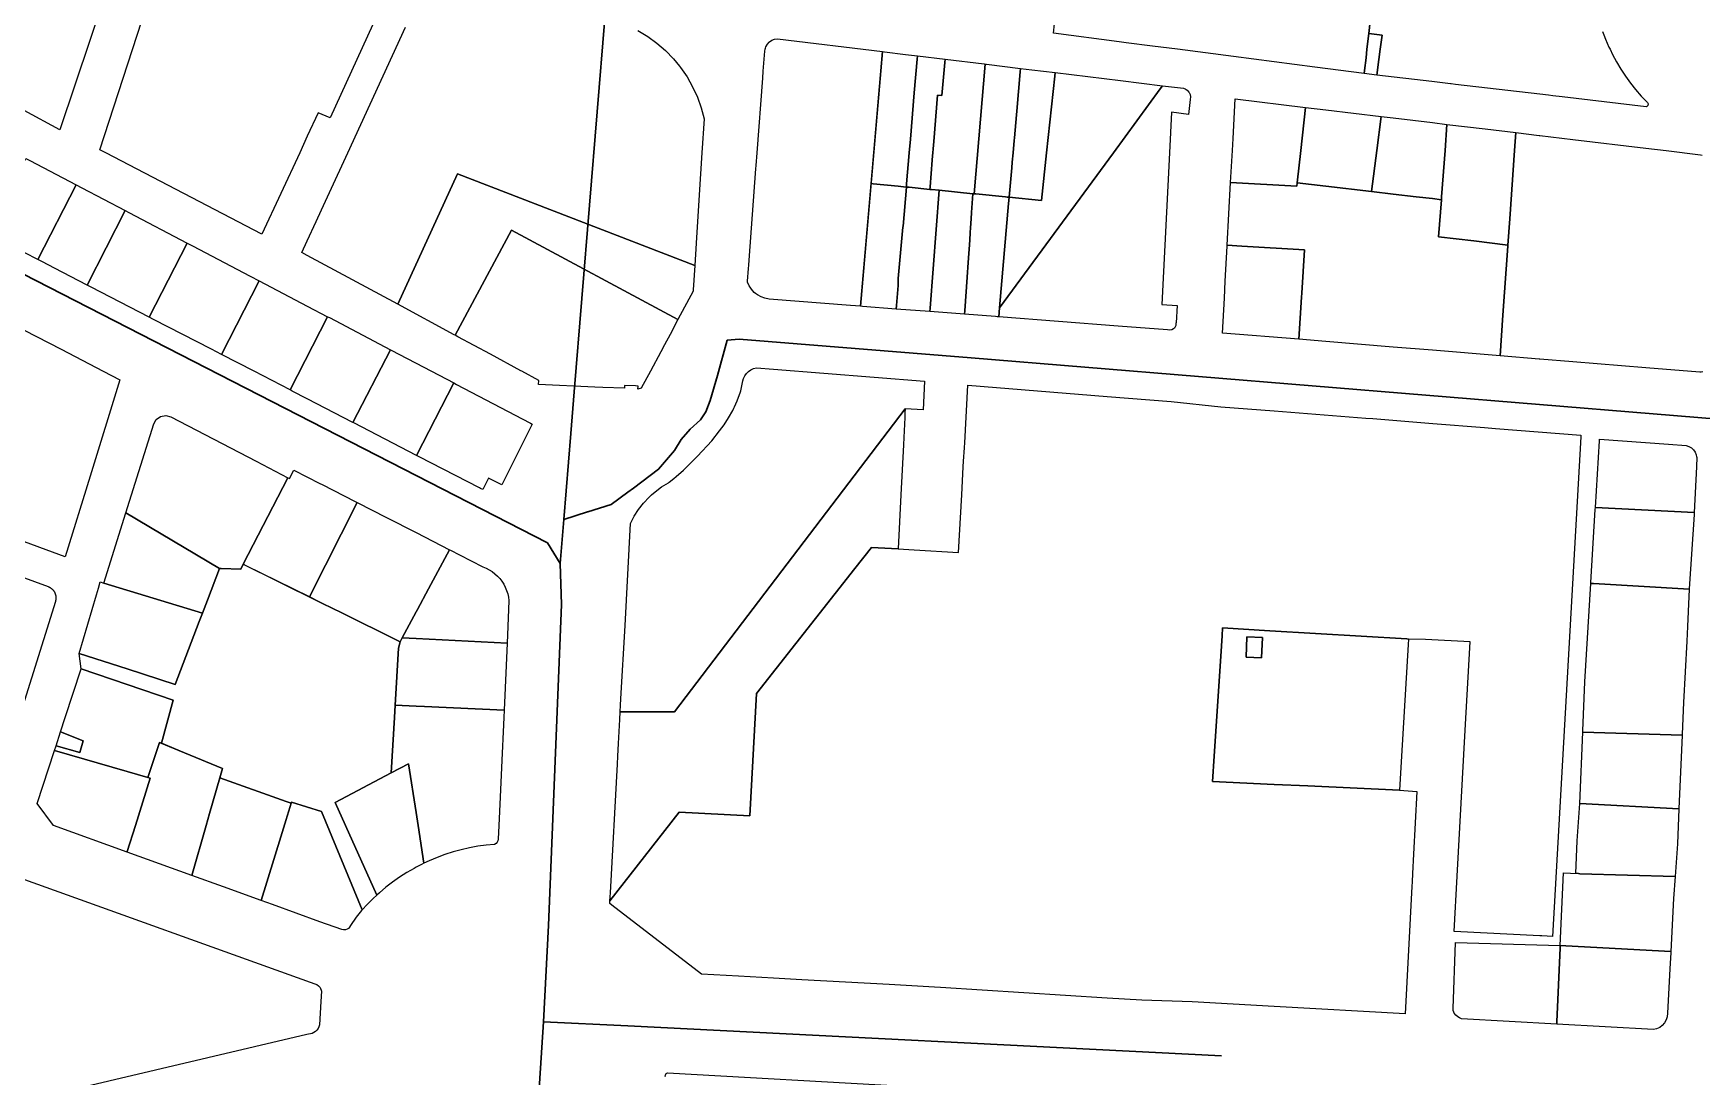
# Model space of a CAD drawing. Header units: metres. Extents: x 3 to 1027712, y 40 to 4430649.
# Drawn here: x 509466.7 to 509953.1, y 4409311.2 to 4409615.6 of the extents above; entities that cross this region are included whole.
import ezdxf

# ---------------------------------------------------------------- set-up
doc = ezdxf.new("R2010")
doc.units = ezdxf.units.M
doc.header["$MEASUREMENT"] = 0
doc.layers.add('A.ES.SDGC.CP.07003.cadastralparcel — CadastralParcel', color=1, linetype='Continuous')
doc.layers.add('Cauces_artificiales_5_km', color=141, linetype='Continuous', lineweight=30)

msp = doc.modelspace()

# ---------------------------------------------------------------- linework, layer by layer
at = {"layer": 'A.ES.SDGC.CP.07003.cadastralparcel — CadastralParcel', "color": 7, "linetype": 'Continuous', "flags": 128}
for points in [[(509464.01, 4409593.09), (509434.28, 4409609.09), (509444.27, 4409640.04), (509461.56, 4409693.62), (509464.01, 4409701.2), (509472.92, 4409728.8), (509516.88, 4409714.86), (509509.81, 4409693.62), (509491.97, 4409640.04), (509474.46, 4409587.46), (509464.01, 4409593.09)], [(509567.09, 4409688.88), (509569.52, 4409687.77), (509589.29, 4409678.73), (509579.89, 4409658.58), (509583.21, 4409656.7), (509579.58, 4409648.73), (509578.67, 4409646.75), (509577.65, 4409644.51), (509553.22, 4409590.99), (509549.78, 4409592.47), (509546.58, 4409585.59), (509544.35, 4409580.79), (509533.31, 4409557.05), (509487.79, 4409580.79), (509486.06, 4409581.69), (509506.47, 4409644.51), (509516.63, 4409675.76), (509517.09, 4409677.19), (509519.77, 4409685.44), (509526.86, 4409707.25), (509546.58, 4409698.25), (509567.09, 4409688.88)], [(509773.7, 4409699.7), (509774.21, 4409704.19), (509816.61, 4409699.22), (509864.95, 4409693.55), (509864.44, 4409689.06), (509857.12, 4409624.64), (509856.09, 4409615.61), (509855.56, 4409610.97), (509855.28, 4409608.48), (509854.86, 4409604.79), (509854.76, 4409603.91), (509840.35, 4409605.78), (509816.61, 4409608.86), (509800.34, 4409610.97), (509793.07, 4409611.91), (509785.34, 4409612.91), (509783.29, 4409613.18), (509764.14, 4409615.66), (509764.45, 4409618.39), (509768.41, 4409653.19), (509769, 4409658.38), (509773.7, 4409699.7)], [(509707.9, 4409536), (509704.94, 4409536.23), (509681.21, 4409538.11), (509680.02, 4409538.32), (509678.89, 4409538.72), (509677.84, 4409539.3), (509677.25, 4409539.74), (509676.9, 4409540.05), (509676.09, 4409540.95), (509675.67, 4409541.61), (509675.45, 4409541.97), (509674.97, 4409543.07), (509674.95, 4409543.34), (509675.23, 4409547.03), (509675.3, 4409547.97), (509675.41, 4409549.48), (509677.4, 4409576.11), (509677.48, 4409577.12), (509677.75, 4409580.79), (509679.38, 4409602.58), (509679.53, 4409604.59), (509679.97, 4409610.47), (509680.06, 4409610.99), (509680.19, 4409611.33), (509680.31, 4409611.74), (509680.73, 4409612.5), (509681.28, 4409613.1), (509681.31, 4409613.14), (509682.03, 4409613.63), (509682.84, 4409613.94), (509683.7, 4409614.06), (509714.32, 4409610.31), (509707.9, 4409536)], [(509855.28, 4409608.48), (509855.56, 4409610.97), (509856.09, 4409615.61), (509859.96, 4409615.11), (509859.42, 4409610.97), (509859.04, 4409607.99), (509858.45, 4409603.43), (509854.76, 4409603.91), (509854.86, 4409604.79), (509855.28, 4409608.48)], [(509714.85, 4409610.25), (509720.96, 4409609.5), (509724.47, 4409609.07), (509724.39, 4409608.08), (509723.57, 4409598.25), (509722.43, 4409584.72), (509722.1, 4409580.79), (509721.34, 4409571.76), (509721.26, 4409570.8), (509721.22, 4409570.8), (509718.84, 4409571.04), (509711.53, 4409571.77), (509711, 4409571.82), (509714.32, 4409610.31), (509714.85, 4409610.25)], [(509724.39, 4409608.08), (509724.47, 4409609.07), (509732.52, 4409608.09), (509732.44, 4409607.1), (509731.63, 4409597.53), (509730.35, 4409597.63), (509729.26, 4409584.04), (509729.09, 4409581.94), (509729, 4409580.79), (509728.92, 4409579.85), (509728.82, 4409578.59), (509728.2, 4409570.87), (509728.14, 4409570.11), (509722.09, 4409570.72), (509721.26, 4409570.8), (509721.34, 4409571.76), (509722.1, 4409580.79), (509722.43, 4409584.72), (509723.57, 4409598.25), (509724.39, 4409608.08)], [(509743.96, 4409606.69), (509744.19, 4409606.66), (509741.06, 4409568.81), (509740.86, 4409568.83), (509740.67, 4409568.85), (509730.84, 4409569.84), (509728.63, 4409570.06), (509728.14, 4409570.11), (509728.2, 4409570.87), (509728.82, 4409578.59), (509728.92, 4409579.85), (509729, 4409580.79), (509729.09, 4409581.94), (509729.26, 4409584.04), (509730.35, 4409597.63), (509731.63, 4409597.53), (509732.44, 4409607.1), (509732.52, 4409608.09), (509743.96, 4409606.69)], [(509744.19, 4409606.66), (509744.6, 4409606.61), (509754.5, 4409605.4), (509754.42, 4409604.41), (509753.43, 4409592.96), (509753.33, 4409591.81), (509752.75, 4409585.18), (509752.68, 4409584.4), (509752.37, 4409580.79), (509752.13, 4409578.01), (509751.99, 4409576.39), (509751.24, 4409567.8), (509750.13, 4409567.91), (509741.49, 4409568.77), (509741.06, 4409568.81), (509744.19, 4409606.66)], [(509748.42, 4409535.51), (509751.08, 4409565.96), (509751.24, 4409567.8), (509760.66, 4409566.85), (509762.13, 4409580.79), (509764.5, 4409603.18), (509764.6, 4409604.17), (509783.67, 4409601.84), (509795.94, 4409600.36), (509795.26, 4409599.42), (509781.61, 4409580.79), (509748.42, 4409535.51)], [(509754.42, 4409604.41), (509754.5, 4409605.4), (509757.79, 4409605), (509764.6, 4409604.17), (509764.5, 4409603.18), (509762.13, 4409580.79), (509760.66, 4409566.85), (509751.24, 4409567.8), (509751.99, 4409576.39), (509752.13, 4409578.01), (509752.37, 4409580.79), (509752.68, 4409584.4), (509752.75, 4409585.18), (509753.33, 4409591.81), (509753.43, 4409592.96), (509754.42, 4409604.41)], [(509748.42, 4409535.51), (509781.61, 4409580.79), (509795.26, 4409599.42), (509795.94, 4409600.36), (509802.02, 4409599.62), (509802.57, 4409599.42), (509803.18, 4409599.02), (509803.66, 4409598.46), (509803.71, 4409598.37), (509803.96, 4409597.8), (509804.08, 4409597.07), (509804, 4409596.35), (509803.48, 4409591.97), (509798.56, 4409592.6), (509797.97, 4409580.79), (509795.74, 4409536.54), (509800.2, 4409536.23), (509799.88, 4409531.16), (509799.83, 4409531.04), (509799.84, 4409530.99), (509799.8, 4409530.39), (509799.56, 4409529.83), (509799.41, 4409529.63), (509799.15, 4409529.38), (509798.62, 4409529.09), (509798.03, 4409528.99), (509797.43, 4409529.09), (509783.03, 4409530.2), (509748.19, 4409532.89), (509748.42, 4409535.51)], [(509816.5, 4409584.97), (509817.13, 4409596.48), (509837.6, 4409594.03), (509836.23, 4409581.42), (509835.21, 4409571.98), (509835.1, 4409571.01), (509815.8, 4409572.12), (509816.31, 4409581.42), (509816.5, 4409584.97)], [(509837.6, 4409594.03), (509843.54, 4409593.32), (509859.69, 4409591.38), (509858.4, 4409581.42), (509856.85, 4409569.47), (509843.54, 4409571.01), (509835.21, 4409571.98), (509836.23, 4409581.42), (509837.6, 4409594.03)], [(509859.69, 4409591.38), (509863.2, 4409590.96), (509874.66, 4409589.59), (509878.89, 4409589.08), (509878.32, 4409581.42), (509877.32, 4409567.98), (509877.25, 4409567.1), (509874.66, 4409567.4), (509869.94, 4409567.95), (509863.2, 4409568.73), (509856.85, 4409569.47), (509858.4, 4409581.42), (509859.69, 4409591.38)], [(509889.99, 4409587.75), (509898.93, 4409586.68), (509898.56, 4409581.42), (509897.17, 4409561.52), (509896.64, 4409553.86), (509886.68, 4409555.06), (509876.45, 4409556.29), (509877.25, 4409567.1), (509877.32, 4409567.98), (509878.32, 4409581.42), (509878.89, 4409589.08), (509889.99, 4409587.75)], [(509465.7, 4409578.49), (509479.16, 4409571.42), (509468.03, 4409549.63), (509460.44, 4409553.56), (509454.75, 4409556.51), (509453.33, 4409557.24), (509464.51, 4409579.11), (509465.7, 4409578.49)], [(509659.54, 4409547.89), (509659.09, 4409540.84), (509659.06, 4409540.38), (509654.64, 4409532.1), (509606.1, 4409558.22), (509589.72, 4409527.54), (509589.41, 4409527.71), (509572.98, 4409536.58), (509590.4, 4409574.6), (509659.54, 4409547.89)], [(509480.83, 4409570.55), (509493.51, 4409563.9), (509482.42, 4409542.19), (509472.83, 4409547.15), (509469.32, 4409548.97), (509468.03, 4409549.63), (509479.16, 4409571.42), (509480.83, 4409570.55)], [(509711.53, 4409571.77), (509718.84, 4409571.04), (509721.22, 4409570.8), (509721.26, 4409570.8), (509720.3, 4409559.37), (509720.27, 4409559.05), (509718.84, 4409544.13), (509718.84, 4409542.04), (509718.35, 4409536.21), (509718.26, 4409535.2), (509708.44, 4409535.96), (509707.9, 4409536), (509711, 4409571.82), (509711.53, 4409571.77)], [(509718.35, 4409536.21), (509718.84, 4409542.04), (509718.84, 4409544.13), (509720.27, 4409559.05), (509720.3, 4409559.37), (509721.26, 4409570.8), (509722.09, 4409570.72), (509728.14, 4409570.11), (509728.63, 4409570.06), (509730.84, 4409569.84), (509728.19, 4409535.45), (509728.11, 4409534.44), (509718.26, 4409535.2), (509718.35, 4409536.21)], [(509728.19, 4409535.45), (509730.84, 4409569.84), (509740.67, 4409568.85), (509740.29, 4409563.32), (509740.16, 4409561.5), (509739.98, 4409558.85), (509739.88, 4409557.48), (509739.73, 4409555.29), (509739.28, 4409548.81), (509738.98, 4409544.49), (509738.3, 4409534.67), (509738.23, 4409533.66), (509728.11, 4409534.44), (509728.19, 4409535.45)], [(509815.8, 4409572.12), (509835.1, 4409571.01), (509835.21, 4409571.98), (509843.54, 4409571.01), (509856.85, 4409569.47), (509863.2, 4409568.73), (509869.94, 4409567.95), (509874.66, 4409567.4), (509877.25, 4409567.1), (509876.45, 4409556.29), (509886.68, 4409555.06), (509896.64, 4409553.86), (509896.61, 4409553.55), (509895.22, 4409533.45), (509894.39, 4409521.54), (509874.66, 4409523.16), (509863.2, 4409524.1), (509843.54, 4409525.72), (509835.72, 4409526.36), (509836.49, 4409538.69), (509836.56, 4409539.81), (509837.35, 4409552.47), (509819.05, 4409553.55), (509814.81, 4409553.8), (509815.8, 4409572.12)], [(509750.66, 4409567.85), (509751.24, 4409567.8), (509751.08, 4409565.96), (509748.42, 4409535.51), (509748.19, 4409532.89), (509747.77, 4409532.92), (509747.21, 4409532.97), (509738.23, 4409533.66), (509738.3, 4409534.67), (509738.98, 4409544.49), (509739.28, 4409548.81), (509739.73, 4409555.29), (509739.88, 4409557.48), (509739.98, 4409558.85), (509740.16, 4409561.5), (509740.29, 4409563.32), (509740.67, 4409568.85), (509741.49, 4409568.77), (509750.13, 4409567.91), (509750.66, 4409567.85)], [(509494.57, 4409563.34), (509511.52, 4409554.44), (509500.45, 4409532.86), (509483.52, 4409541.62), (509482.42, 4409542.19), (509493.51, 4409563.9), (509494.57, 4409563.34)], [(509654.64, 4409532.1), (509652.34, 4409527.79), (509650.71, 4409524.74), (509649.63, 4409522.72), (509646.61, 4409517.07), (509643.94, 4409512.07), (509643, 4409511.86), (509643.04, 4409512.71), (509642.24, 4409512.74), (509639.1, 4409512.88), (509639.06, 4409512.06), (509632.71, 4409512.34), (509630.44, 4409512.44), (509614.01, 4409513.17), (509614.11, 4409514.39), (509609.14, 4409517.07), (509608.87, 4409517.21), (509600.03, 4409521.98), (509590.49, 4409527.12), (509589.72, 4409527.54), (509606.1, 4409558.22), (509654.64, 4409532.1)], [(509529.94, 4409544.78), (509532.5, 4409543.43), (509521.52, 4409521.95), (509518.6, 4409523.46), (509501.75, 4409532.19), (509500.45, 4409532.86), (509511.52, 4409554.44), (509513.11, 4409553.61), (509529.94, 4409544.78)], [(509814.24, 4409543.35), (509814.8, 4409553.55), (509814.81, 4409553.8), (509819.05, 4409553.55), (509837.35, 4409552.47), (509836.56, 4409539.81), (509836.49, 4409538.69), (509835.72, 4409526.36), (509813.42, 4409528.2), (509813.97, 4409538.33), (509814.24, 4409543.35)], [(509424.71, 4409510.4), (509426.75, 4409517.07), (509429.6, 4409526.4), (509434.99, 4409544.04), (509456.7, 4409532.79), (509460.45, 4409530.85), (509474.76, 4409523.44), (509487.05, 4409517.07), (509491.95, 4409514.53), (509483.24, 4409486.43), (509475.94, 4409462.86), (509460.45, 4409468.59), (509452.9, 4409471.38), (509434.32, 4409478.25), (509417.32, 4409484.54), (509416.86, 4409484.71), (509423.04, 4409504.95), (509424.71, 4409510.4)], [(509541.53, 4409511.59), (509531.03, 4409517.03), (509521.52, 4409521.95), (509532.5, 4409543.43), (509546.57, 4409536.05), (509552.47, 4409532.95), (509541.53, 4409511.59)], [(509559.88, 4409502.1), (509546.57, 4409508.99), (509542.14, 4409511.28), (509541.53, 4409511.59), (509552.47, 4409532.95), (509553, 4409532.68), (509570.8, 4409523.33), (509559.88, 4409502.1)], [(509578.46, 4409492.48), (509560.11, 4409501.98), (509559.88, 4409502.1), (509570.8, 4409523.33), (509571.06, 4409523.2), (509582.82, 4409517.03), (509589.31, 4409513.63), (509578.46, 4409492.48)], [(509637.83, 4409417.68), (509637.94, 4409419.64), (509638.04, 4409421.44), (509639.21, 4409442.85), (509640.83, 4409472.62), (509641.91, 4409474.72), (509643.18, 4409476.71), (509644.61, 4409478.57), (509646.22, 4409480.3), (509646.93, 4409480.94), (509647.97, 4409481.88), (509649.85, 4409483.29), (509651.86, 4409484.53), (509652.1, 4409484.72), (509653.42, 4409485.77), (509654.1, 4409486.32), (509656.26, 4409488.21), (509658.34, 4409490.19), (509660.32, 4409492.26), (509664.57, 4409496.76), (509666.8, 4409499.66), (509668.16, 4409501.44), (509669.42, 4409503.45), (509670.69, 4409505.61), (509670.99, 4409506.32), (509671.15, 4409506.69), (509671.88, 4409508.43), (509672.89, 4409511.02), (509672.95, 4409511.29), (509673.6, 4409514.22), (509673.76, 4409514.92), (509674.11, 4409515.69), (509674.6, 4409516.39), (509675.2, 4409517), (509675.91, 4409517.48), (509676.68, 4409517.83), (509677.51, 4409518.04), (509682.47, 4409517.64), (509726.51, 4409514.11), (509726.12, 4409505.81), (509720.91, 4409506.11), (509653.69, 4409417.68), (509637.83, 4409417.68)], [(509597.74, 4409482.51), (509597.05, 4409482.86), (509596.8, 4409482.99), (509579.2, 4409492.1), (509578.46, 4409492.48), (509589.31, 4409513.63), (509590.11, 4409513.21), (509607.14, 4409504.27), (509609.26, 4409503.16), (509611.66, 4409501.89), (509612.18, 4409501.62), (509609.65, 4409496.54), (509605.16, 4409487.57), (509604.67, 4409486.6), (509603.33, 4409483.91), (509599.42, 4409485.87), (509597.74, 4409482.51)], [(509655.01, 4409388.43), (509675.62, 4409387.34), (509677.56, 4409422.98), (509706.27, 4409459.54), (509711.05, 4409465.63), (509718.89, 4409465.2), (509723.5, 4409464.91), (509736.48, 4409464.16), (509737.41, 4409480.94), (509737.86, 4409489.16), (509737.96, 4409490.84), (509738.17, 4409494.69), (509738.18, 4409494.77), (509738.26, 4409496.12), (509739.19, 4409512.96), (509779.85, 4409509.68), (509798.45, 4409508.18), (509812.98, 4409506.66), (509828.54, 4409505.45), (509855.27, 4409503.36), (509857.25, 4409503.21), (509874.76, 4409501.84), (509889.85, 4409500.63), (509893.03, 4409500.38), (509917.93, 4409498.39), (509917.9, 4409497.95), (509909.64, 4409352.17), (509906.54, 4409352.32), (509906.35, 4409352.33), (509905.96, 4409352.35), (509880.97, 4409353.57), (509881.86, 4409369.72), (509884.2, 4409412.32), (509885.62, 4409438.12), (509872.67, 4409438.81), (509867.64, 4409438.9), (509867.16, 4409438.93), (509827.2, 4409441.33), (509813.47, 4409442.16), (509813.32, 4409439.87), (509812.93, 4409433.96), (509812.83, 4409432.44), (509811.01, 4409404.76), (509810.52, 4409397.34), (509828.53, 4409396.5), (509838.36, 4409396.04), (509865, 4409394.8), (509870.12, 4409394.43), (509869.16, 4409376.17), (509868.86, 4409370.53), (509868.73, 4409368.04), (509868.66, 4409366.67), (509866.71, 4409329.58), (509828.53, 4409331.71), (509804.56, 4409333.04), (509789.95, 4409333.52), (509779.85, 4409334.16), (509731.16, 4409337.25), (509729.42, 4409337.36), (509716.21, 4409338.09), (509690.73, 4409339.51), (509682.47, 4409339.97), (509672.3, 4409340.54), (509661.51, 4409341.14), (509635.34, 4409361.29), (509634.78, 4409361.72), (509634.82, 4409362.54), (509655.01, 4409388.43)], [(509527.89, 4409460.72), (509527.17, 4409459.34), (509521.45, 4409459.53), (509521, 4409459.54), (509493.68, 4409475.71), (509501.8, 4409501.66), (509502.55, 4409502.97), (509503.8, 4409503.85), (509505.3, 4409504.11), (509506.75, 4409503.72), (509531.71, 4409490.78), (509540.94, 4409485.99), (509527.89, 4409460.72)], [(509637.71, 4409415.48), (509637.83, 4409417.68), (509653.69, 4409417.68), (509720.91, 4409506.11), (509720.85, 4409504.87), (509720.79, 4409503.59), (509720.6, 4409499.7), (509720.5, 4409497.71), (509720.39, 4409495.56), (509719.67, 4409480.94), (509718.89, 4409465.2), (509711.05, 4409465.63), (509706.27, 4409459.54), (509677.56, 4409422.98), (509675.62, 4409387.34), (509655.01, 4409388.43), (509634.82, 4409362.54), (509634.95, 4409364.88), (509637, 4409402.36), (509637.13, 4409404.76), (509637.33, 4409408.47), (509637.71, 4409415.48)], [(509950.98, 4409475.85), (509922.17, 4409477.29), (509923.35, 4409496.7), (509923.38, 4409497.25), (509943.45, 4409495.75), (509948.62, 4409495.36), (509949.44, 4409495.13), (509950.18, 4409494.71), (509950.81, 4409494.14), (509951.29, 4409493.43), (509951.59, 4409492.63), (509951.69, 4409492.06), (509951.74, 4409491.95), (509951.61, 4409489.17), (509950.98, 4409475.85)], [(509541.42, 4409485.74), (509542.64, 4409488.19), (509550.21, 4409484.32), (509550.86, 4409483.99), (509560.55, 4409479.03), (509561.1, 4409478.74), (509547.19, 4409451.19), (509537.89, 4409455.79), (509528.78, 4409460.29), (509527.89, 4409460.72), (509540.94, 4409485.99), (509541.42, 4409485.74)], [(509569.69, 4409474.35), (509578.29, 4409469.95), (509588.06, 4409464.95), (509581.9, 4409453.52), (509578.68, 4409447.53), (509578.29, 4409446.81), (509574.23, 4409439.27), (509573.62, 4409438.14), (509555.84, 4409446.92), (509554.6, 4409447.53), (509550.21, 4409449.7), (509547.19, 4409451.19), (509561.1, 4409478.74), (509569.69, 4409474.35)], [(509922.14, 4409476.75), (509922.17, 4409477.29), (509950.98, 4409475.85), (509950.95, 4409475.28), (509949.49, 4409453.56), (509949.49, 4409453.47), (509921.61, 4409455.11), (509920.83, 4409455.15), (509920.84, 4409455.44), (509922.14, 4409476.75)], [(509515.97, 4409446.46), (509487.29, 4409455.26), (509493.68, 4409475.71), (509521, 4409459.54), (509517.45, 4409450.3), (509515.97, 4409446.46)], [(509588.06, 4409464.95), (509588.29, 4409464.83), (509590.95, 4409463.47), (509597.76, 4409459.99), (509598.7, 4409459.6), (509599.59, 4409459.13), (509600.44, 4409458.59), (509601.24, 4409457.98), (509601.99, 4409457.29), (509602.67, 4409456.55), (509603.29, 4409455.75), (509603.84, 4409454.9), (509604.31, 4409454.01), (509604.7, 4409453.07), (509605.01, 4409452.11), (509605.23, 4409451.13), (509605.37, 4409450.13), (509605.25, 4409447.53), (509604.81, 4409437.69), (509578.29, 4409439.06), (509574.23, 4409439.27), (509578.29, 4409446.81), (509578.68, 4409447.53), (509581.9, 4409453.52), (509588.06, 4409464.95)], [(509508.02, 4409425.67), (509515.05, 4409444.07), (509515.97, 4409446.46), (509517.45, 4409450.3), (509521, 4409459.54), (509521.45, 4409459.53), (509527.17, 4409459.34), (509527.89, 4409460.72), (509537.89, 4409455.79), (509550.21, 4409449.7), (509554.6, 4409447.53), (509555.84, 4409446.92), (509573.62, 4409438.14), (509573.15, 4409436.25), (509572.2, 4409419.65), (509571.99, 4409416.03), (509571.07, 4409399.85), (509554.68, 4409391.2), (509557.68, 4409384.53), (509566.83, 4409364.2), (509565.78, 4409363.23), (509564.04, 4409361.49), (509562.57, 4409359.88), (509550.67, 4409388.61), (509541.97, 4409391.29), (509541.89, 4409391), (509540.44, 4409391.47), (509521.03, 4409398.43), (509521.81, 4409401.16), (509510.81, 4409405.7), (509505.18, 4409408.03), (509504.03, 4409408.51), (509507.47, 4409421.05), (509480.6, 4409430.21), (509480.09, 4409434.67), (509494.05, 4409430.17), (509508.02, 4409425.67)], [(509485.68, 4409453.73), (509486.22, 4409455.58), (509487.29, 4409455.26), (509515.97, 4409446.46), (509515.05, 4409444.07), (509508.02, 4409425.67), (509494.05, 4409430.17), (509480.09, 4409434.67), (509483.86, 4409447.53), (509485.11, 4409451.8), (509485.68, 4409453.73)], [(509918.51, 4409412.13), (509919.08, 4409426.4), (509920.83, 4409455.15), (509921.61, 4409455.11), (509949.49, 4409453.47), (509949.21, 4409446.95), (509949.03, 4409442.59), (509948.85, 4409438.25), (509947.88, 4409420.42), (509947.48, 4409411.19), (509947.46, 4409410.85), (509918.49, 4409411.78), (509918.51, 4409412.13)], [(509574.23, 4409439.27), (509578.29, 4409439.06), (509604.81, 4409437.69), (509603.95, 4409418.17), (509580.79, 4409419.25), (509578.29, 4409419.37), (509572.2, 4409419.65), (509573.15, 4409436.25), (509573.62, 4409438.14), (509574.23, 4409439.27)], [(509865, 4409394.8), (509838.36, 4409396.04), (509828.53, 4409396.5), (509810.52, 4409397.34), (509811.01, 4409404.76), (509812.83, 4409432.44), (509812.93, 4409433.96), (509813.32, 4409439.87), (509813.47, 4409442.16), (509827.2, 4409441.33), (509867.16, 4409438.93), (509867.64, 4409438.9), (509867.54, 4409437.32), (509865.59, 4409404.76), (509865, 4409394.8)], [(509820.3, 4409433.66), (509824.85, 4409433.47), (509825.09, 4409439.4), (509820.54, 4409439.58), (509820.3, 4409433.66)], [(509820.3, 4409433.66), (509820.54, 4409439.58), (509825.09, 4409439.4), (509824.85, 4409433.47), (509820.3, 4409433.66)], [(509504.03, 4409408.51), (509503.44, 4409408.75), (509500.08, 4409398.54), (509494.05, 4409400.27), (509472.87, 4409406.36), (509473.33, 4409407.79), (509480.24, 4409405.83), (509481.23, 4409409.23), (509474.64, 4409411.83), (509476, 4409416.03), (509480.6, 4409430.21), (509507.47, 4409421.05), (509504.03, 4409408.51)], [(509603.2, 4409401.42), (509602.81, 4409392.75), (509602.44, 4409384.53), (509602.26, 4409380.51), (509602.15, 4409380.04), (509601.92, 4409379.62), (509601.6, 4409379.27), (509601.2, 4409379.01), (509598.74, 4409378.78), (509596.29, 4409378.43), (509593.86, 4409377.99), (509591.45, 4409377.44), (509589.07, 4409376.78), (509586.71, 4409376.02), (509584.4, 4409375.17), (509582.12, 4409374.21), (509580.57, 4409373.48), (509578.87, 4409384.53), (509578.29, 4409388.29), (509576.1, 4409402.51), (509571.07, 4409399.85), (509571.99, 4409416.03), (509572.2, 4409419.65), (509578.29, 4409419.37), (509580.79, 4409419.25), (509603.95, 4409418.17), (509603.85, 4409416.03), (509603.2, 4409401.42)], [(509474.64, 4409411.83), (509481.23, 4409409.23), (509480.24, 4409405.83), (509473.33, 4409407.79), (509474.64, 4409411.83)], [(509947.46, 4409410.85), (509946.54, 4409389.41), (509917.65, 4409390.89), (509918.49, 4409411.78), (509947.46, 4409410.85)], [(509472.57, 4409384.53), (509467.85, 4409390.91), (509472.87, 4409406.36), (509494.05, 4409400.27), (509500.08, 4409398.54), (509500.77, 4409398.34), (509496.43, 4409384.53), (509494.05, 4409376.94), (509494.05, 4409376.76), (509472.57, 4409384.53)], [(509510.81, 4409405.7), (509521.81, 4409401.16), (509521.03, 4409398.43), (509518.08, 4409388.01), (509517.09, 4409384.53), (509512.95, 4409369.93), (509494.05, 4409376.76), (509494.05, 4409376.94), (509496.43, 4409384.53), (509500.77, 4409398.34), (509500.08, 4409398.54), (509503.44, 4409408.75), (509510.81, 4409405.7)], [(509571.07, 4409399.85), (509576.1, 4409402.51), (509578.29, 4409388.29), (509578.87, 4409384.53), (509580.57, 4409373.48), (509579.88, 4409373.15), (509578.29, 4409372.32), (509577.69, 4409372), (509575.56, 4409370.76), (509573.48, 4409369.43), (509571.46, 4409368), (509569.5, 4409366.5), (509567.61, 4409364.91), (509566.83, 4409364.2), (509557.68, 4409384.53), (509554.68, 4409391.2), (509571.07, 4409399.85)], [(509540.44, 4409391.47), (509541.89, 4409391), (509538.87, 4409381.19), (509533.15, 4409362.62), (509522.13, 4409366.61), (509512.95, 4409369.93), (509517.09, 4409384.53), (509518.08, 4409388.01), (509521.03, 4409398.43), (509540.44, 4409391.47)], [(509538.87, 4409381.19), (509541.97, 4409391.29), (509550.67, 4409388.61), (509562.57, 4409359.88), (509562.37, 4409359.66), (509560.78, 4409357.77), (509559.15, 4409355.32), (509558.92, 4409354.87), (509558.57, 4409354.5), (509558.15, 4409354.22), (509557.67, 4409354.06), (509557.16, 4409354.03), (509556.66, 4409354.12), (509550.21, 4409356.45), (509536.46, 4409361.42), (509533.15, 4409362.62), (509538.87, 4409381.19)], [(509946.1, 4409379.18), (509945.43, 4409369.65), (509917.63, 4409370.45), (509917.26, 4409370.47), (509916.47, 4409370.51), (509916.87, 4409380.06), (509917.65, 4409390.89), (509946.54, 4409389.41), (509946.1, 4409379.18)], [(509913.58, 4409349.43), (509911.92, 4409349.54), (509912.82, 4409370.7), (509914.89, 4409370.59), (509917.26, 4409370.47), (509917.63, 4409370.45), (509945.43, 4409369.65), (509944.99, 4409363.18), (509944.15, 4409347.79), (509913.58, 4409349.43)], [(509910.96, 4409326.78), (509910.94, 4409326.52), (509883.09, 4409328.06), (509882.54, 4409328.35), (509882.01, 4409328.66), (509881.43, 4409329.13), (509881, 4409329.73), (509880.78, 4409330.29), (509880.74, 4409330.42), (509880.68, 4409331.07), (509881.4, 4409350.33), (509911.92, 4409349.54), (509911.89, 4409348.8), (509910.97, 4409327.2), (509910.96, 4409326.78)], [(509910.96, 4409326.78), (509910.97, 4409327.2), (509911.89, 4409348.8), (509911.92, 4409349.54), (509913.58, 4409349.43), (509944.15, 4409347.79), (509944.13, 4409347.45), (509943.87, 4409342.68), (509943.17, 4409329.73), (509943.08, 4409328.73), (509942.79, 4409327.77), (509942.31, 4409326.89), (509941.67, 4409326.13), (509940.99, 4409325.56), (509939.94, 4409325.17), (509939.11, 4409324.97), (509910.94, 4409326.52), (509910.96, 4409326.78)]]:
    msp.add_lwpolyline(points, close=True, dxfattribs=at)
for points in [[(509924.25, 4409616.19), (509924.65, 4409615.15), (509925.13, 4409613.9), (509926.1, 4409611.64), (509926.44, 4409610.97), (509927.17, 4409609.44), (509928.34, 4409607.28), (509929.59, 4409605.17), (509930.95, 4409603.12), (509932.38, 4409601.13), (509933.9, 4409599.2), (509935.5, 4409597.34), (509937.33, 4409595.43), (509937.45, 4409595.27), (509937.51, 4409595.09), (509937.53, 4409594.9), (509937.5, 4409594.71), (509937.42, 4409594.54), (509937.3, 4409594.39), (509937.15, 4409594.28), (509936.97, 4409594.21), (509912.52, 4409597.08), (509909.76, 4409597.41), (509908.46, 4409597.56), (509905.97, 4409597.85), (509881.33, 4409600.74), (509880.07, 4409600.89), (509879.95, 4409600.9), (509874.45, 4409601.55), (509858.45, 4409603.43), (509859.04, 4409607.99), (509859.42, 4409610.97), (509859.96, 4409615.11), (509856.09, 4409615.61), (509857.12, 4409624.64)], [(509642.97, 4409616.43), (509645.82, 4409614.73), (509648.51, 4409612.78), (509651.02, 4409610.62), (509653.33, 4409608.24), (509654.26, 4409607.11), (509655.11, 4409606.08), (509655.44, 4409605.68), (509657.31, 4409602.94), (509658.94, 4409600.05), (509660.31, 4409597.03), (509661.42, 4409593.91), (509662.26, 4409590.7), (509661.63, 4409580.79), (509660.85, 4409568.49), (509660.85, 4409568.49), (509659.95, 4409554.41), (509659.54, 4409547.89), (509590.4, 4409574.6), (509572.98, 4409536.58), (509546.58, 4409550.83), (509545, 4409551.68), (509546.58, 4409555.12), (509549.17, 4409560.76), (509550.71, 4409564.12), (509553.03, 4409569.17), (509558.36, 4409580.79), (509575.19, 4409617.47)], [(509953.47, 4409516.85), (509953.03, 4409516.77), (509952.59, 4409516.76), (509936.89, 4409518.05), (509915.59, 4409519.8), (509905.97, 4409520.58), (509905.78, 4409520.6), (509894.39, 4409521.54), (509895.22, 4409533.45), (509896.61, 4409553.55), (509896.64, 4409553.86), (509897.17, 4409561.52), (509897.17, 4409561.52), (509898.56, 4409581.42), (509898.93, 4409586.68), (509905.78, 4409585.86), (509905.97, 4409585.84), (509915.59, 4409584.68), (509936.9, 4409582.13), (509942.82, 4409581.42), (509952.77, 4409580.23), (509953.31, 4409580.1)], [(509400.54, 4409479.99), (509470.97, 4409454.23), (509471.03, 4409454.2), (509471.09, 4409454.18), (509471.14, 4409454.16), (509471.2, 4409454.13), (509471.26, 4409454.11), (509471.31, 4409454.08), (509471.37, 4409454.05), (509471.42, 4409454.02), (509471.47, 4409454), (509471.53, 4409453.97), (509471.58, 4409453.93), (509471.63, 4409453.9), (509471.68, 4409453.87), (509471.73, 4409453.84), (509471.78, 4409453.8), (509471.83, 4409453.77), (509471.88, 4409453.73), (509471.93, 4409453.69), (509471.98, 4409453.65), (509472.03, 4409453.62), (509472.07, 4409453.58), (509472.12, 4409453.53), (509472.16, 4409453.49), (509472.21, 4409453.45), (509472.25, 4409453.41), (509472.29, 4409453.36), (509472.34, 4409453.32), (509472.38, 4409453.27), (509472.42, 4409453.23), (509472.46, 4409453.18), (509472.5, 4409453.14), (509472.53, 4409453.09), (509472.57, 4409453.04), (509472.61, 4409452.99), (509472.64, 4409452.94), (509472.68, 4409452.89), (509472.71, 4409452.84), (509472.74, 4409452.79), (509472.78, 4409452.74), (509472.81, 4409452.68), (509472.84, 4409452.63), (509472.86, 4409452.58), (509472.89, 4409452.52), (509472.92, 4409452.47), (509472.95, 4409452.41), (509472.97, 4409452.36), (509473, 4409452.3), (509473.02, 4409452.24), (509473.04, 4409452.19), (509473.06, 4409452.13), (509473.08, 4409452.07), (509473.1, 4409452.01), (509473.12, 4409451.95), (509473.14, 4409451.9), (509473.15, 4409451.84), (509473.17, 4409451.78), (509473.18, 4409451.72), (509473.2, 4409451.66), (509473.21, 4409451.6), (509473.22, 4409451.54), (509473.23, 4409451.48), (509473.24, 4409451.42), (509473.25, 4409451.36), (509473.25, 4409451.3), (509473.26, 4409451.24), (509473.26, 4409451.18), (509473.27, 4409451.11), (509473.27, 4409451.05), (509473.27, 4409450.99), (509473.27, 4409450.93), (509473.27, 4409450.87), (509473.27, 4409450.81), (509473.27, 4409450.75), (509473.26, 4409450.69), (509473.26, 4409450.63), (509473.25, 4409450.57), (509473.25, 4409450.5), (509473.24, 4409450.44), (509473.23, 4409450.38), (509473.22, 4409450.32), (509473.21, 4409450.26), (509473.19, 4409450.2), (509473.18, 4409450.14), (509473.17, 4409450.08), (509473.15, 4409450.03), (509473.14, 4409449.97), (509473.12, 4409449.91), (509473.11, 4409449.89), (509455.57, 4409393.91)], [(509440.96, 4409303.24), (509460.29, 4409366.76), (509460.74, 4409367.38), (509461.29, 4409367.9), (509461.93, 4409368.32), (509462.63, 4409368.61), (509463.37, 4409368.77), (509464.13, 4409368.8), (509547.45, 4409338.82), (509548.77, 4409338.34), (509549.35, 4409338.07), (509549.86, 4409337.7), (509550.3, 4409337.25), (509550.68, 4409336.15), (509550.47, 4409333.12), (509550.13, 4409326.32), (509549.96, 4409325.77), (509549.71, 4409325.26), (509549.37, 4409324.8), (509548.95, 4409324.4), (509548.47, 4409324.09), (509547.95, 4409323.86), (509546.4, 4409323.49), (509444.5, 4409299.46)], [(509651.01, 4409311.19), (509650.96, 4409311.44), (509650.98, 4409311.69), (509651.07, 4409311.92), (509651.22, 4409312.13), (509651.65, 4409312.39), (509720.7, 4409308.5)]]:
    msp.add_lwpolyline(points, dxfattribs=at)
at = {"layer": 'Cauces_artificiales_5_km'}
msp.add_line((509621.33, 4409473.82, 0.6), (509628.27, 4409475.98, 0.7), dxfattribs=at)
for points in [[(509623.4, 4409498.89, 0.22), (509624.4, 4409511.03, 0.23), (509633.37, 4409619.92, 0.31), (509634.74, 4409636.59, 2.55), (509635.84, 4409649.82, 2.55), (509639.36, 4409692.59, 0.36), (509686.07, 4409701.84, 0.4)], [(509413.87, 4409570.54, 0.7), (509413.89, 4409570.54, 0.2), (509417.67, 4409569.05, 0.5), (509616.57, 4409466.95, 0.57), (509620.27, 4409460.95, 0.59), (509620.67, 4409448.95, 0.6), (509616.87, 4409355.35, 0.91), (509615.47, 4409327.25, 0.68), (509611.43, 4409265.75, 0.53)], [(509666.17, 4409515.85, 0.4), (509669.02, 4409526.11, 0.25), (509672.47, 4409526.45, 0.2)], [(509672.47, 4409526.45, 0.2), (509740.17, 4409520.94, 1.65), (510071.56, 4409493.75, 0.3)], [(509653.67, 4409493.95, 0.4), (509655.57, 4409497.15, 0.4), (509658.17, 4409500.15, 0.4), (509661.27, 4409502.85, 0.4), (509662.77, 4409505.25, 0.5), (509664.07, 4409508.55, 0.5), (509666.17, 4409515.85, 0.4)], [(509620.27, 4409460.95, 0.59), (509621.33, 4409473.82, 0.6), (509623.4, 4409498.89, 0.7)], [(509628.27, 4409475.98, 0.7), (509628.4, 4409476.02, 0.2), (509635.21, 4409478.14, 0.25), (509640.04, 4409481.75, 0.29), (509641.66, 4409482.96, 0.3), (509649, 4409488.44, 0.36), (509653.67, 4409493.95, 0.4)], [(509615.47, 4409327.25, 0.68), (509640.06, 4409326.02, 0.65), (509813.16, 4409317.35, 0.42)]]:
    msp.add_polyline3d(points, dxfattribs=at)

doc.saveas('drawing.dxf')
